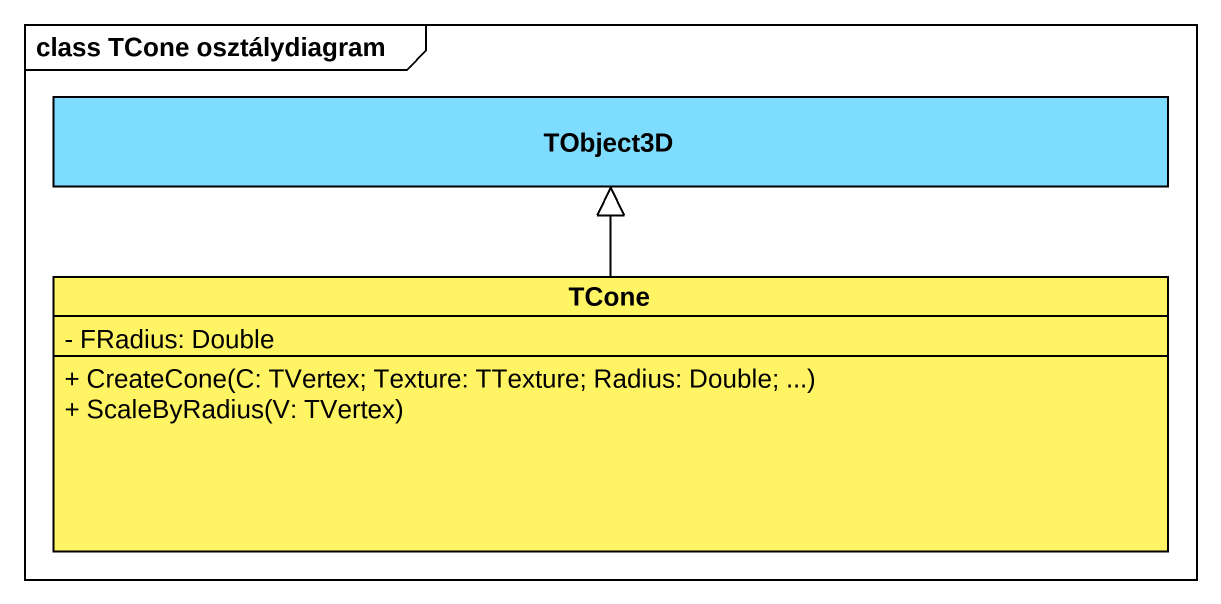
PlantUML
@startuml
mainframe class TCone osztálydiagram
hide circle
hide empty members
skinparam classAttributeIconSize 0
class TObject3D #7EDCFF
class TCone #FFF464 {
  - FRadius: Double
  + CreateCone(C: TVertex; Texture: TTexture; Radius: Double; ...)
  + ScaleByRadius(V: TVertex)
}
TCone -up-|> TObject3D
@enduml
